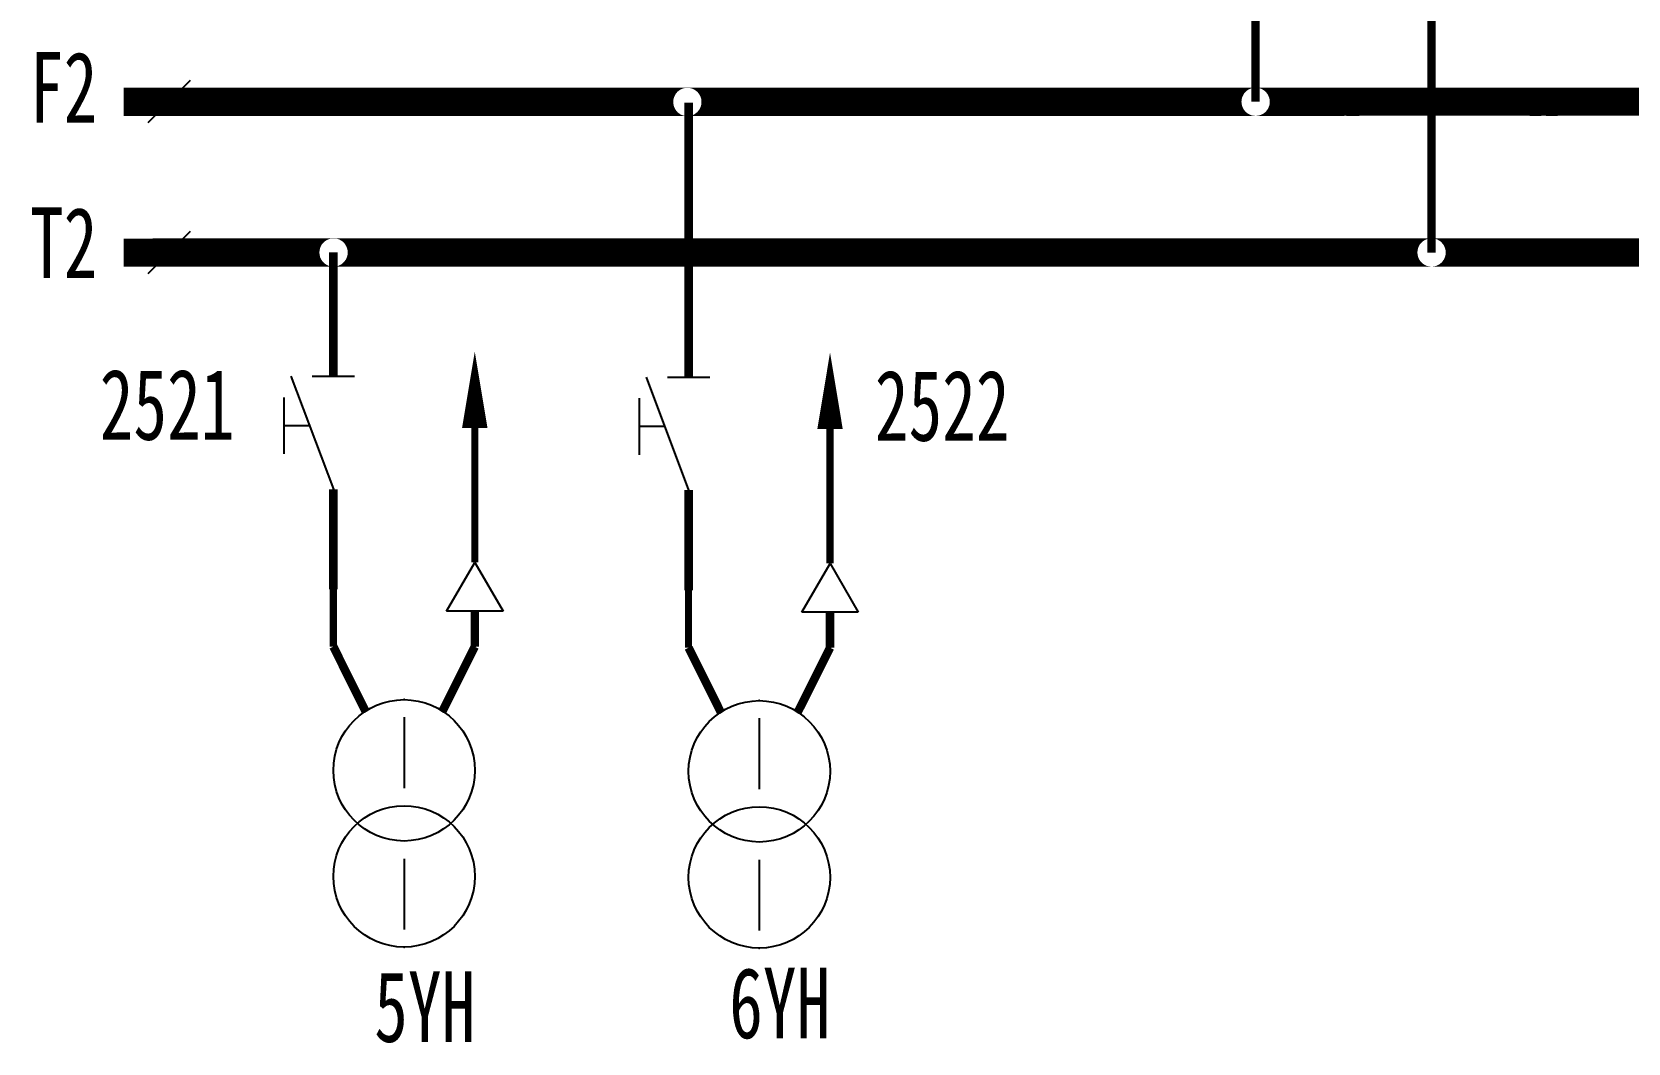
# Model space of a CAD drawing. Header units: millimetres. Extents: x 10667 to 23854, y -3427 to -2899.
# Drawn here: x 11523 to 11635.8, y -3229.6 to -3158.1 of the extents above; entities that cross this region are included whole.
import ezdxf

# ---------------------------------------------------------------- set-up
doc = ezdxf.new("R2010")
doc.units = ezdxf.units.MM
doc.header["$LTSCALE"] = 10
doc.linetypes.add('DASHED', pattern=[11, 5, 0.5, 5, 0.5])
for name, color, linetype in [('BLOCK', 3, 'Continuous'), ('LINE', 7, 'Continuous'), ('TEXT', 2, 'Continuous'), ('设    备', 3, 'Continuous'), ('设备编号', 2, 'Continuous'), ('连 接 线', 1, 'Continuous')]:
    doc.layers.add(name, color=color, linetype=linetype)
doc.styles.add('HZ', font='SimSun.ttf', dxfattribs={"width": 0.7})

# ---------------------------------------------------------------- blocks, each defined once
blk = doc.blocks.new('$SGK1')
at = {"layer": 'BLOCK'}
for p, q in [((-3, 0), (0, -8)), ((-1.5, 0), (1.5, 0))]:
    blk.add_line(p, q, dxfattribs=at)
at = {"layer": 'TEXT', "color": 3}
for p, q in [((-3.5, -1.5), (-3.5, -5.5)), ((-1.6875, -3.5), (-3.5, -3.5))]:
    blk.add_line(p, q, dxfattribs=at)
blk = doc.blocks.new('$JT')
at = {"color": 3}
blk.add_lwpolyline([(0, 0, 1.8, 0, 0), (0, 5.41, 0, 0, 0)], format="xyseb", dxfattribs=at)

msp = doc.modelspace()

# ---------------------------------------------------------------- linework, layer by layer
at = {"layer": '设    备', "color": 3}
for p, q in [((11549.28, -3206.55), (11549.28, -3211.55)), ((11574.4, -3206.62), (11574.4, -3211.62)), ((11549.28, -3216.55), (11549.28, -3221.55)), ((11574.4, -3216.62), (11574.4, -3221.62))]:
    msp.add_line(p, q, dxfattribs=at)
for centre in [(11549.28, -3210.3), (11574.4, -3210.37), (11549.28, -3217.8), (11574.4, -3217.87)]:
    msp.add_circle(centre, 5, dxfattribs=at)
at = {"layer": '设    备'}
for p in [(11544.28, -3182.42), (11569.4, -3182.48), (11544.28, -3190.42), (11569.4, -3190.48)]:
    msp.add_point(p, dxfattribs=at)
at = {"layer": '设    备', "color": 3}
for p in [(11549.28, -3205.3), (11574.4, -3205.37), (11549.28, -3222.8), (11574.4, -3222.87)]:
    msp.add_point(p, dxfattribs=at)
at = {"layer": '连 接 线', "color": 3}
for p, q in [((11534.16, -3161.5), (11531.16, -3164.5)), ((11534.16, -3172.18), (11531.16, -3175.18)), ((11552.28, -3199.05), (11554.28, -3195.59)), ((11554.28, -3195.59), (11556.28, -3199.05)), ((11577.4, -3199.12), (11579.4, -3195.66)), ((11579.4, -3195.66), (11581.4, -3199.12)), ((11556.28, -3199.05), (11552.28, -3199.05)), ((11581.4, -3199.12), (11577.4, -3199.12))]:
    msp.add_line(p, q, dxfattribs=at)
at = {"layer": '连 接 线'}
for points, const_width in [([(11621.93, -3134.28), (11621.93, -3173.67)], 0.6), ([(11609.49, -3163.01), (11609.49, -3141.34)], 0.6), ([(11568.31, -3163.01), (11529.46, -3163.01)], 2), ([(11608.49, -3163.01), (11570.31, -3163.02)], 2), ([(11610.49, -3163.01), (11614.83, -3163.01)], 2), ([(11659.18, -3163), (11613.76, -3163)], 2), ([(11569.4, -3182.48), (11569.4, -3163.06)], 0.6), ([(11543.29, -3173.67), (11529.46, -3173.68)], 2), ([(11544.28, -3182.42), (11544.28, -3173.65)], 0.6), ([(11597.49, -3173.67), (11545.29, -3173.67)], 2), ([(11620.93, -3173.67), (11597.24, -3173.67)], 2), ([(11599.84, -3173.67), (11597.49, -3173.67)], 2), ([(11674.18, -3173.67), (11622.93, -3173.67)], 2), ([(11544.28, -3197.5), (11544.28, -3190.42)], 0.6), ([(11569.4, -3197.57), (11569.4, -3190.48)], 0.6), ([(11554.28, -3201.55), (11554.28, -3199.05)], 0.6), ([(11579.4, -3201.62), (11579.4, -3199.12)], 0.6)]:
    msp.add_lwpolyline(points, dxfattribs=dict(at, const_width=const_width))
at = {"layer": '连 接 线', "color": 6, "linetype": 'DASHED', "ltscale": 0.5, "const_width": 0.5}
for points in [[(11554.28, -3195.59), (11554.28, -3185.59)], [(11579.4, -3195.66), (11579.4, -3185.66)]]:
    msp.add_lwpolyline(points, dxfattribs=at)
at = {"layer": '连 接 线', "color": 3}
for points, const_width in [([(11544.28, -3197.5), (11544.28, -3201.55)], 0.5), ([(11569.4, -3197.57), (11569.4, -3201.62)], 0.5), ([(11544.28, -3201.55), (11546.55, -3206.11)], 0.6), ([(11554.28, -3201.55), (11552, -3206.11)], 0.6), ([(11569.4, -3201.62), (11571.67, -3206.18)], 0.6), ([(11579.4, -3201.62), (11577.12, -3206.18)], 0.6)]:
    msp.add_lwpolyline(points, dxfattribs=dict(at, const_width=const_width))
for p in [(11554.28, -3201.55), (11579.4, -3201.62)]:
    msp.add_point(p, dxfattribs=at)
at = {"layer": '连 接 线'}
for points in [[(11568.31, -3162.02), (11569.4, -3162.02), (11568.31, -3162.04), (11569.48, -3162.04)], [(11568.31, -3162.02), (11569.31, -3162.02), (11568.31, -3162.02), (11569.4, -3162.02)], [(11568.31, -3162.02), (11569.22, -3162.02), (11568.31, -3162.02), (11569.31, -3162.02)], [(11568.31, -3162.04), (11569.14, -3162.04), (11568.31, -3162.02), (11569.22, -3162.02)], [(11568.31, -3162.05), (11569.05, -3162.05), (11568.31, -3162.04), (11569.14, -3162.04)], [(11568.31, -3162.08), (11568.97, -3162.08), (11568.31, -3162.05), (11569.05, -3162.05)], [(11568.31, -3162.11), (11568.89, -3162.11), (11568.31, -3162.08), (11568.97, -3162.08)], [(11568.31, -3162.15), (11568.81, -3162.15), (11568.31, -3162.11), (11568.89, -3162.11)], [(11568.31, -3162.2), (11568.74, -3162.2), (11568.31, -3162.15), (11568.81, -3162.15)], [(11568.31, -3162.25), (11568.67, -3162.25), (11568.31, -3162.2), (11568.74, -3162.2)], [(11568.31, -3162.31), (11568.6, -3162.31), (11568.31, -3162.25), (11568.67, -3162.25)], [(11568.31, -3162.38), (11568.55, -3162.38), (11568.31, -3162.31), (11568.6, -3162.31)], [(11568.31, -3162.45), (11568.49, -3162.45), (11568.31, -3162.38), (11568.55, -3162.38)], [(11569.4, -3162.02), (11570.31, -3162.02), (11569.31, -3162.02), (11570.31, -3162.02)], [(11569.48, -3162.04), (11570.31, -3162.04), (11569.4, -3162.02), (11570.31, -3162.02)], [(11569.57, -3162.05), (11570.31, -3162.05), (11569.48, -3162.04), (11570.31, -3162.04)], [(11569.65, -3162.08), (11570.31, -3162.08), (11569.57, -3162.05), (11570.31, -3162.05)], [(11569.73, -3162.11), (11570.31, -3162.11), (11569.65, -3162.08), (11570.31, -3162.08)], [(11569.81, -3162.15), (11570.31, -3162.15), (11569.73, -3162.11), (11570.31, -3162.11)], [(11569.88, -3162.2), (11570.31, -3162.2), (11569.81, -3162.15), (11570.31, -3162.15)], [(11569.95, -3162.25), (11570.31, -3162.25), (11569.88, -3162.2), (11570.31, -3162.2)], [(11570.02, -3162.31), (11570.31, -3162.31), (11569.95, -3162.25), (11570.31, -3162.25)], [(11570.08, -3162.38), (11570.31, -3162.38), (11570.02, -3162.31), (11570.31, -3162.31)], [(11570.13, -3162.45), (11570.31, -3162.45), (11570.08, -3162.38), (11570.31, -3162.38)], [(11608.49, -3162.02), (11609.32, -3162.02), (11608.49, -3162.01), (11609.41, -3162.01)], [(11608.49, -3162.01), (11609.41, -3162.01), (11608.49, -3162.01), (11609.49, -3162.01)], [(11608.49, -3162.01), (11609.49, -3162.01), (11608.49, -3162.01), (11609.58, -3162.01)], [(11608.49, -3162.01), (11609.58, -3162.01), (11608.49, -3162.02), (11609.67, -3162.02)], [(11608.49, -3162.04), (11609.23, -3162.04), (11608.49, -3162.02), (11609.32, -3162.02)], [(11608.49, -3162.07), (11609.15, -3162.07), (11608.49, -3162.04), (11609.23, -3162.04)], [(11608.49, -3162.1), (11609.07, -3162.1), (11608.49, -3162.07), (11609.15, -3162.07)], [(11608.49, -3162.14), (11608.99, -3162.14), (11608.49, -3162.1), (11609.07, -3162.1)], [(11608.49, -3162.19), (11608.92, -3162.19), (11608.49, -3162.14), (11608.99, -3162.14)], [(11608.49, -3162.24), (11608.85, -3162.24), (11608.49, -3162.19), (11608.92, -3162.19)], [(11608.49, -3162.3), (11608.79, -3162.3), (11608.49, -3162.24), (11608.85, -3162.24)], [(11608.49, -3162.37), (11608.73, -3162.37), (11608.49, -3162.3), (11608.79, -3162.3)], [(11608.49, -3162.43), (11608.67, -3162.43), (11608.49, -3162.37), (11608.73, -3162.37)], [(11609.58, -3162.01), (11610.49, -3162.01), (11609.49, -3162.01), (11610.49, -3162.01)], [(11609.67, -3162.02), (11610.49, -3162.02), (11609.58, -3162.01), (11610.49, -3162.01)], [(11609.75, -3162.04), (11610.49, -3162.04), (11609.67, -3162.02), (11610.49, -3162.02)], [(11609.83, -3162.07), (11610.49, -3162.07), (11609.75, -3162.04), (11610.49, -3162.04)], [(11609.91, -3162.1), (11610.49, -3162.1), (11609.83, -3162.07), (11610.49, -3162.07)], [(11609.99, -3162.14), (11610.49, -3162.14), (11609.91, -3162.1), (11610.49, -3162.1)], [(11610.07, -3162.19), (11610.49, -3162.19), (11609.99, -3162.14), (11610.49, -3162.14)], [(11610.14, -3162.24), (11610.49, -3162.24), (11610.07, -3162.19), (11610.49, -3162.19)], [(11610.2, -3162.3), (11610.49, -3162.3), (11610.14, -3162.24), (11610.49, -3162.24)], [(11610.26, -3162.37), (11610.49, -3162.37), (11610.2, -3162.3), (11610.49, -3162.3)], [(11610.31, -3162.43), (11610.49, -3162.43), (11610.26, -3162.37), (11610.49, -3162.37)], [(11614.83, -3162.01), (11615.92, -3162.01), (11614.83, -3162.02), (11616.01, -3162.02)], [(11614.83, -3162.01), (11615.83, -3162.01), (11614.83, -3162.01), (11615.92, -3162.01)], [(11614.83, -3162.01), (11615.75, -3162.01), (11614.83, -3162.01), (11615.83, -3162.01)], [(11614.83, -3162.02), (11615.66, -3162.02), (11614.83, -3162.01), (11615.75, -3162.01)], [(11614.83, -3162.04), (11615.57, -3162.04), (11614.83, -3162.02), (11615.66, -3162.02)], [(11614.83, -3162.07), (11615.49, -3162.07), (11614.83, -3162.04), (11615.57, -3162.04)], [(11614.83, -3162.1), (11615.41, -3162.1), (11614.83, -3162.07), (11615.49, -3162.07)], [(11614.83, -3162.14), (11615.33, -3162.14), (11614.83, -3162.1), (11615.41, -3162.1)], [(11614.83, -3162.19), (11615.26, -3162.19), (11614.83, -3162.14), (11615.33, -3162.14)], [(11614.83, -3162.24), (11615.19, -3162.24), (11614.83, -3162.19), (11615.26, -3162.19)], [(11614.83, -3162.3), (11615.13, -3162.3), (11614.83, -3162.24), (11615.19, -3162.24)], [(11614.83, -3162.36), (11615.07, -3162.36), (11614.83, -3162.3), (11615.13, -3162.3)], [(11614.83, -3162.43), (11615.01, -3162.43), (11614.83, -3162.36), (11615.07, -3162.36)], [(11615.92, -3162.01), (11616.83, -3162.01), (11615.83, -3162.01), (11616.83, -3162.01)], [(11616.01, -3162.02), (11616.83, -3162.02), (11615.92, -3162.01), (11616.83, -3162.01)], [(11616.09, -3162.04), (11616.83, -3162.04), (11616.01, -3162.02), (11616.83, -3162.02)], [(11616.17, -3162.07), (11616.83, -3162.07), (11616.09, -3162.04), (11616.83, -3162.04)], [(11616.26, -3162.1), (11616.83, -3162.1), (11616.17, -3162.07), (11616.83, -3162.07)], [(11616.33, -3162.14), (11616.83, -3162.14), (11616.26, -3162.1), (11616.83, -3162.1)], [(11616.41, -3162.19), (11616.83, -3162.19), (11616.33, -3162.14), (11616.83, -3162.14)], [(11616.48, -3162.24), (11616.83, -3162.24), (11616.41, -3162.19), (11616.83, -3162.19)], [(11616.54, -3162.3), (11616.83, -3162.3), (11616.48, -3162.24), (11616.83, -3162.24)], [(11616.6, -3162.36), (11616.83, -3162.36), (11616.54, -3162.3), (11616.83, -3162.3)], [(11616.65, -3162.43), (11616.83, -3162.43), (11616.6, -3162.36), (11616.83, -3162.36)], [(11628.86, -3162.03), (11629.69, -3162.03), (11628.86, -3162.01), (11629.78, -3162.01)], [(11628.86, -3162.01), (11629.78, -3162.01), (11628.86, -3162.01), (11629.86, -3162.01)], [(11628.86, -3162.04), (11629.6, -3162.04), (11628.86, -3162.03), (11629.69, -3162.03)], [(11628.86, -3162.07), (11629.52, -3162.07), (11628.86, -3162.04), (11629.6, -3162.04)], [(11628.86, -3162.1), (11629.44, -3162.1), (11628.86, -3162.07), (11629.52, -3162.07)], [(11628.86, -3162.14), (11629.36, -3162.14), (11628.86, -3162.1), (11629.44, -3162.1)], [(11628.86, -3162.19), (11629.29, -3162.19), (11628.86, -3162.14), (11629.36, -3162.14)], [(11628.86, -3162.24), (11629.22, -3162.24), (11628.86, -3162.19), (11629.29, -3162.19)], [(11628.86, -3162.3), (11629.16, -3162.3), (11628.86, -3162.24), (11629.22, -3162.24)], [(11628.86, -3162.37), (11629.1, -3162.37), (11628.86, -3162.3), (11629.16, -3162.3)], [(11628.86, -3162.44), (11629.04, -3162.44), (11628.86, -3162.37), (11629.1, -3162.37)], [(11629.86, -3162.01), (11630.86, -3162.01), (11629.95, -3162.01), (11630.86, -3162.01)], [(11629.95, -3162.01), (11630.86, -3162.01), (11630.04, -3162.03), (11630.86, -3162.03)], [(11630.04, -3162.03), (11630.86, -3162.03), (11630.12, -3162.04), (11630.86, -3162.04)], [(11630.12, -3162.04), (11630.86, -3162.04), (11630.21, -3162.07), (11630.86, -3162.07)], [(11630.21, -3162.07), (11630.86, -3162.07), (11630.29, -3162.1), (11630.86, -3162.1)], [(11630.29, -3162.1), (11630.86, -3162.1), (11630.36, -3162.14), (11630.86, -3162.14)], [(11630.36, -3162.14), (11630.86, -3162.14), (11630.44, -3162.19), (11630.86, -3162.19)], [(11630.44, -3162.19), (11630.86, -3162.19), (11630.51, -3162.24), (11630.86, -3162.24)], [(11630.51, -3162.24), (11630.86, -3162.24), (11630.57, -3162.3), (11630.86, -3162.3)], [(11630.57, -3162.3), (11630.86, -3162.3), (11630.63, -3162.37), (11630.86, -3162.37)], [(11630.63, -3162.37), (11630.86, -3162.37), (11630.68, -3162.44), (11630.86, -3162.44)], [(11568.31, -3162.52), (11568.45, -3162.52), (11568.31, -3162.45), (11568.49, -3162.45)], [(11568.31, -3162.6), (11568.41, -3162.6), (11568.31, -3162.52), (11568.45, -3162.52)], [(11568.31, -3162.68), (11568.37, -3162.68), (11568.31, -3162.6), (11568.41, -3162.6)], [(11568.31, -3162.76), (11568.35, -3162.76), (11568.31, -3162.68), (11568.37, -3162.68)], [(11568.31, -3162.85), (11568.33, -3162.85), (11568.31, -3162.76), (11568.35, -3162.76)], [(11568.31, -3162.93), (11568.32, -3162.93), (11568.31, -3162.85), (11568.33, -3162.85)], [(11568.31, -3163.02), (11568.31, -3163.02), (11568.31, -3162.93), (11568.32, -3162.93)], [(11568.31, -3163.02), (11568.31, -3163.02), (11568.31, -3163.11), (11568.32, -3163.11)], [(11568.31, -3163.11), (11568.32, -3163.11), (11568.31, -3163.19), (11568.33, -3163.19)], [(11568.31, -3163.19), (11568.33, -3163.19), (11568.31, -3163.28), (11568.35, -3163.28)], [(11568.31, -3163.28), (11568.35, -3163.28), (11568.31, -3163.36), (11568.37, -3163.36)], [(11568.31, -3163.36), (11568.37, -3163.36), (11568.31, -3163.44), (11568.41, -3163.44)], [(11568.31, -3163.44), (11568.41, -3163.44), (11568.31, -3163.52), (11568.45, -3163.52)], [(11568.31, -3163.52), (11568.45, -3163.52), (11568.31, -3163.59), (11568.49, -3163.59)], [(11570.18, -3162.52), (11570.31, -3162.52), (11570.13, -3162.45), (11570.31, -3162.45)], [(11570.13, -3163.59), (11570.31, -3163.59), (11570.18, -3163.52), (11570.31, -3163.52)], [(11570.22, -3162.6), (11570.31, -3162.6), (11570.18, -3162.52), (11570.31, -3162.52)], [(11570.18, -3163.52), (11570.31, -3163.52), (11570.22, -3163.44), (11570.31, -3163.44)], [(11570.25, -3162.68), (11570.31, -3162.68), (11570.22, -3162.6), (11570.31, -3162.6)], [(11570.22, -3163.44), (11570.31, -3163.44), (11570.25, -3163.36), (11570.31, -3163.36)], [(11570.28, -3162.76), (11570.31, -3162.76), (11570.25, -3162.68), (11570.31, -3162.68)], [(11570.25, -3163.36), (11570.31, -3163.36), (11570.28, -3163.28), (11570.31, -3163.28)], [(11570.3, -3162.85), (11570.31, -3162.85), (11570.28, -3162.76), (11570.31, -3162.76)], [(11570.28, -3163.28), (11570.31, -3163.28), (11570.3, -3163.19), (11570.31, -3163.19)], [(11570.31, -3162.93), (11570.31, -3162.93), (11570.3, -3162.85), (11570.31, -3162.85)], [(11570.31, -3163.11), (11570.31, -3163.11), (11570.31, -3163.02)], [(11608.49, -3162.51), (11608.63, -3162.51), (11608.49, -3162.43), (11608.67, -3162.43)], [(11608.49, -3162.59), (11608.59, -3162.59), (11608.49, -3162.51), (11608.63, -3162.51)], [(11608.49, -3162.67), (11608.55, -3162.67), (11608.49, -3162.59), (11608.59, -3162.59)], [(11608.49, -3162.75), (11608.53, -3162.75), (11608.49, -3162.67), (11608.55, -3162.67)], [(11608.49, -3162.83), (11608.51, -3162.83), (11608.49, -3162.75), (11608.53, -3162.75)], [(11608.49, -3162.92), (11608.5, -3162.92), (11608.49, -3162.83), (11608.51, -3162.83)], [(11608.49, -3163.01), (11608.49, -3163.01), (11608.49, -3162.92), (11608.5, -3162.92)], [(11608.49, -3163.01), (11608.49, -3163.01), (11608.49, -3163.1), (11608.5, -3163.1)], [(11608.49, -3163.1), (11608.5, -3163.1), (11608.49, -3163.18), (11608.51, -3163.18)], [(11608.49, -3163.18), (11608.51, -3163.18), (11608.49, -3163.27), (11608.53, -3163.27)], [(11608.49, -3163.27), (11608.53, -3163.27), (11608.49, -3163.35), (11608.55, -3163.35)], [(11608.49, -3163.35), (11608.55, -3163.35), (11608.49, -3163.43), (11608.59, -3163.43)], [(11608.49, -3163.43), (11608.59, -3163.43), (11608.49, -3163.51), (11608.63, -3163.51)], [(11608.49, -3163.51), (11608.63, -3163.51), (11608.49, -3163.58), (11608.67, -3163.58)], [(11610.36, -3162.51), (11610.49, -3162.51), (11610.31, -3162.43), (11610.49, -3162.43)], [(11610.31, -3163.58), (11610.49, -3163.58), (11610.36, -3163.51), (11610.49, -3163.51)], [(11610.4, -3162.59), (11610.49, -3162.59), (11610.36, -3162.51), (11610.49, -3162.51)], [(11610.36, -3163.51), (11610.49, -3163.51), (11610.4, -3163.43), (11610.49, -3163.43)], [(11610.43, -3162.67), (11610.49, -3162.67), (11610.4, -3162.59), (11610.49, -3162.59)], [(11610.4, -3163.43), (11610.49, -3163.43), (11610.43, -3163.35), (11610.49, -3163.35)], [(11610.46, -3162.75), (11610.49, -3162.75), (11610.43, -3162.67), (11610.49, -3162.67)], [(11610.43, -3163.35), (11610.49, -3163.35), (11610.46, -3163.27), (11610.49, -3163.27)], [(11610.48, -3162.83), (11610.49, -3162.83), (11610.46, -3162.75), (11610.49, -3162.75)], [(11610.46, -3163.27), (11610.49, -3163.27), (11610.48, -3163.18), (11610.49, -3163.18)], [(11610.49, -3162.92), (11610.49, -3162.92), (11610.48, -3162.83), (11610.49, -3162.83)], [(11610.49, -3163.1), (11610.49, -3163.1), (11610.49, -3163.01)], [(11614.83, -3162.51), (11614.97, -3162.51), (11614.83, -3162.43), (11615.01, -3162.43)], [(11614.83, -3162.58), (11614.93, -3162.58), (11614.83, -3162.51), (11614.97, -3162.51)], [(11614.83, -3162.66), (11614.89, -3162.66), (11614.83, -3162.58), (11614.93, -3162.58)], [(11614.83, -3162.75), (11614.87, -3162.75), (11614.83, -3162.66), (11614.89, -3162.66)], [(11614.83, -3162.83), (11614.85, -3162.83), (11614.83, -3162.75), (11614.87, -3162.75)], [(11614.83, -3162.92), (11614.84, -3162.92), (11614.83, -3162.83), (11614.85, -3162.83)], [(11614.83, -3163.01), (11614.83, -3163.01), (11614.83, -3162.92), (11614.84, -3162.92)], [(11614.83, -3163.01), (11614.83, -3163.01), (11614.83, -3163.09), (11614.84, -3163.09)], [(11614.83, -3163.09), (11614.84, -3163.09), (11614.83, -3163.18), (11614.85, -3163.18)], [(11614.83, -3163.18), (11614.85, -3163.18), (11614.83, -3163.27), (11614.87, -3163.27)], [(11614.83, -3163.27), (11614.87, -3163.27), (11614.83, -3163.35), (11614.89, -3163.35)], [(11614.83, -3163.35), (11614.89, -3163.35), (11614.83, -3163.43), (11614.93, -3163.43)], [(11614.83, -3163.43), (11614.93, -3163.43), (11614.83, -3163.51), (11614.97, -3163.51)], [(11614.83, -3163.51), (11614.97, -3163.51), (11614.83, -3163.58), (11615.01, -3163.58)], [(11616.7, -3162.51), (11616.83, -3162.51), (11616.65, -3162.43), (11616.83, -3162.43)], [(11616.65, -3163.58), (11616.83, -3163.58), (11616.7, -3163.51), (11616.83, -3163.51)], [(11616.74, -3162.58), (11616.83, -3162.58), (11616.7, -3162.51), (11616.83, -3162.51)], [(11616.7, -3163.51), (11616.83, -3163.51), (11616.74, -3163.43), (11616.83, -3163.43)], [(11616.77, -3162.66), (11616.83, -3162.66), (11616.74, -3162.58), (11616.83, -3162.58)], [(11616.74, -3163.43), (11616.83, -3163.43), (11616.77, -3163.35), (11616.83, -3163.35)], [(11616.8, -3162.75), (11616.83, -3162.75), (11616.77, -3162.66), (11616.83, -3162.66)], [(11616.77, -3163.35), (11616.83, -3163.35), (11616.8, -3163.27), (11616.83, -3163.27)], [(11616.82, -3162.83), (11616.83, -3162.83), (11616.8, -3162.75), (11616.83, -3162.75)], [(11616.8, -3163.27), (11616.83, -3163.27), (11616.82, -3163.18), (11616.83, -3163.18)], [(11616.83, -3162.92), (11616.83, -3162.92), (11616.82, -3162.83), (11616.83, -3162.83)], [(11616.83, -3163.09), (11616.83, -3163.09), (11616.83, -3163.01)], [(11628.86, -3162.51), (11629, -3162.51), (11628.86, -3162.44), (11629.04, -3162.44)], [(11628.86, -3162.59), (11628.96, -3162.59), (11628.86, -3162.51), (11629, -3162.51)], [(11628.86, -3162.67), (11628.92, -3162.67), (11628.86, -3162.59), (11628.96, -3162.59)], [(11628.86, -3162.75), (11628.9, -3162.75), (11628.86, -3162.67), (11628.92, -3162.67)], [(11628.86, -3162.84), (11628.88, -3162.84), (11628.86, -3162.75), (11628.9, -3162.75)], [(11628.86, -3162.92), (11628.87, -3162.92), (11628.86, -3162.84), (11628.88, -3162.84)], [(11628.86, -3163.01), (11628.86, -3163.01), (11628.86, -3162.92), (11628.87, -3162.92)], [(11628.86, -3163.01), (11628.86, -3163.01), (11628.86, -3163.1), (11628.87, -3163.1)], [(11628.86, -3163.1), (11628.87, -3163.1), (11628.86, -3163.18), (11628.88, -3163.18)], [(11628.86, -3163.18), (11628.88, -3163.18), (11628.86, -3163.27), (11628.9, -3163.27)], [(11628.86, -3163.27), (11628.9, -3163.27), (11628.86, -3163.35), (11628.92, -3163.35)], [(11628.86, -3163.35), (11628.92, -3163.35), (11628.86, -3163.43), (11628.96, -3163.43)], [(11628.86, -3163.43), (11628.96, -3163.43), (11628.86, -3163.51), (11629, -3163.51)], [(11628.86, -3163.51), (11629, -3163.51), (11628.86, -3163.58), (11629.04, -3163.58)], [(11630.68, -3162.44), (11630.86, -3162.44), (11630.73, -3162.51), (11630.86, -3162.51)], [(11630.68, -3163.58), (11630.86, -3163.58), (11630.73, -3163.51), (11630.86, -3163.51)], [(11630.73, -3162.51), (11630.86, -3162.51), (11630.77, -3162.59), (11630.86, -3162.59)], [(11630.73, -3163.51), (11630.86, -3163.51), (11630.77, -3163.43), (11630.86, -3163.43)], [(11630.77, -3162.59), (11630.86, -3162.59), (11630.8, -3162.67), (11630.86, -3162.67)], [(11630.77, -3163.43), (11630.86, -3163.43), (11630.8, -3163.35), (11630.86, -3163.35)], [(11630.8, -3162.67), (11630.86, -3162.67), (11630.83, -3162.75), (11630.86, -3162.75)], [(11630.8, -3163.35), (11630.86, -3163.35), (11630.83, -3163.27), (11630.86, -3163.27)], [(11630.83, -3162.75), (11630.86, -3162.75), (11630.85, -3162.84), (11630.86, -3162.84)], [(11630.83, -3163.27), (11630.86, -3163.27), (11630.85, -3163.18), (11630.86, -3163.18)], [(11630.86, -3162.92), (11630.86, -3162.92), (11630.86, -3163.01)], [(11630.86, -3163.1), (11630.86, -3163.1), (11630.86, -3163.01)], [(11568.31, -3163.59), (11568.49, -3163.59), (11568.31, -3163.66), (11568.55, -3163.66)], [(11568.31, -3163.66), (11568.55, -3163.66), (11568.31, -3163.73), (11568.6, -3163.73)], [(11568.31, -3163.73), (11568.6, -3163.73), (11568.31, -3163.79), (11568.67, -3163.79)], [(11568.31, -3163.79), (11568.67, -3163.79), (11568.31, -3163.84), (11568.74, -3163.84)], [(11568.31, -3163.84), (11568.74, -3163.84), (11568.31, -3163.89), (11568.81, -3163.89)], [(11568.31, -3163.89), (11568.81, -3163.89), (11568.31, -3163.93), (11568.89, -3163.93)], [(11568.31, -3163.93), (11568.89, -3163.93), (11568.31, -3163.96), (11568.97, -3163.96)], [(11568.31, -3163.96), (11568.97, -3163.96), (11568.31, -3163.99), (11569.05, -3163.99)], [(11568.31, -3163.99), (11569.05, -3163.99), (11568.31, -3164.01), (11569.14, -3164.01)], [(11568.31, -3164.01), (11569.14, -3164.01), (11568.31, -3164.02), (11569.22, -3164.02)], [(11568.31, -3164.02), (11569.22, -3164.02), (11568.31, -3164.02), (11569.31, -3164.02)], [(11569.31, -3164.02), (11570.31, -3164.02), (11569.4, -3164.02), (11570.31, -3164.02)], [(11569.4, -3164.02), (11570.31, -3164.02), (11569.48, -3164.01), (11570.31, -3164.01)], [(11569.48, -3164.01), (11570.31, -3164.01), (11569.57, -3163.99), (11570.31, -3163.99)], [(11569.57, -3163.99), (11570.31, -3163.99), (11569.65, -3163.96), (11570.31, -3163.96)], [(11569.65, -3163.96), (11570.31, -3163.96), (11569.73, -3163.93), (11570.31, -3163.93)], [(11569.73, -3163.93), (11570.31, -3163.93), (11569.81, -3163.89), (11570.31, -3163.89)], [(11569.81, -3163.89), (11570.31, -3163.89), (11569.88, -3163.84), (11570.31, -3163.84)], [(11569.88, -3163.84), (11570.31, -3163.84), (11569.95, -3163.79), (11570.31, -3163.79)], [(11569.95, -3163.79), (11570.31, -3163.79), (11570.02, -3163.73), (11570.31, -3163.73)], [(11570.02, -3163.73), (11570.31, -3163.73), (11570.08, -3163.66), (11570.31, -3163.66)], [(11570.08, -3163.66), (11570.31, -3163.66), (11570.13, -3163.59), (11570.31, -3163.59)], [(11608.49, -3163.58), (11608.67, -3163.58), (11608.49, -3163.65), (11608.73, -3163.65)], [(11608.49, -3163.65), (11608.73, -3163.65), (11608.49, -3163.72), (11608.79, -3163.72)], [(11608.49, -3163.72), (11608.79, -3163.72), (11608.49, -3163.77), (11608.85, -3163.77)], [(11608.49, -3163.77), (11608.85, -3163.77), (11608.49, -3163.83), (11608.92, -3163.83)], [(11608.49, -3163.83), (11608.92, -3163.83), (11608.49, -3163.87), (11608.99, -3163.87)], [(11608.49, -3163.87), (11608.99, -3163.87), (11608.49, -3163.91), (11609.07, -3163.91)], [(11608.49, -3163.91), (11609.07, -3163.91), (11608.49, -3163.95), (11609.15, -3163.95)], [(11608.49, -3163.95), (11609.15, -3163.95), (11608.49, -3163.97), (11609.23, -3163.97)], [(11608.49, -3163.97), (11609.23, -3163.97), (11608.49, -3163.99), (11609.32, -3163.99)], [(11608.49, -3163.99), (11609.32, -3163.99), (11608.49, -3164), (11609.41, -3164)], [(11608.49, -3164), (11609.41, -3164), (11608.49, -3164.01), (11609.49, -3164.01)], [(11609.49, -3164.01), (11610.49, -3164.01), (11609.58, -3164), (11610.49, -3164)], [(11609.58, -3164), (11610.49, -3164), (11609.67, -3163.99), (11610.49, -3163.99)], [(11609.67, -3163.99), (11610.49, -3163.99), (11609.75, -3163.97), (11610.49, -3163.97)], [(11609.75, -3163.97), (11610.49, -3163.97), (11609.83, -3163.95), (11610.49, -3163.95)], [(11609.83, -3163.95), (11610.49, -3163.95), (11609.91, -3163.91), (11610.49, -3163.91)], [(11609.91, -3163.91), (11610.49, -3163.91), (11609.99, -3163.87), (11610.49, -3163.87)], [(11609.99, -3163.87), (11610.49, -3163.87), (11610.07, -3163.83), (11610.49, -3163.83)], [(11610.07, -3163.83), (11610.49, -3163.83), (11610.14, -3163.77), (11610.49, -3163.77)], [(11610.14, -3163.77), (11610.49, -3163.77), (11610.2, -3163.72), (11610.49, -3163.72)], [(11610.2, -3163.72), (11610.49, -3163.72), (11610.26, -3163.65), (11610.49, -3163.65)], [(11610.26, -3163.65), (11610.49, -3163.65), (11610.31, -3163.58), (11610.49, -3163.58)], [(11614.83, -3163.58), (11615.01, -3163.58), (11614.83, -3163.65), (11615.07, -3163.65)], [(11614.83, -3163.65), (11615.07, -3163.65), (11614.83, -3163.71), (11615.13, -3163.71)], [(11614.83, -3163.71), (11615.13, -3163.71), (11614.83, -3163.77), (11615.19, -3163.77)], [(11614.83, -3163.77), (11615.19, -3163.77), (11614.83, -3163.83), (11615.26, -3163.83)], [(11614.83, -3163.83), (11615.26, -3163.83), (11614.83, -3163.87), (11615.33, -3163.87)], [(11614.83, -3163.87), (11615.33, -3163.87), (11614.83, -3163.91), (11615.41, -3163.91)], [(11614.83, -3163.91), (11615.41, -3163.91), (11614.83, -3163.95), (11615.49, -3163.95)], [(11614.83, -3163.95), (11615.49, -3163.95), (11614.83, -3163.97), (11615.57, -3163.97)], [(11614.83, -3163.97), (11615.57, -3163.97), (11614.83, -3163.99), (11615.66, -3163.99)], [(11614.83, -3163.99), (11615.66, -3163.99), (11614.83, -3164), (11615.75, -3164)], [(11614.83, -3164), (11615.75, -3164), (11614.83, -3164.01), (11615.83, -3164.01)], [(11615.83, -3164.01), (11616.83, -3164.01), (11615.92, -3164), (11616.83, -3164)], [(11615.92, -3164), (11616.83, -3164), (11616.01, -3163.99), (11616.83, -3163.99)], [(11616.01, -3163.99), (11616.83, -3163.99), (11616.09, -3163.97), (11616.83, -3163.97)], [(11616.09, -3163.97), (11616.83, -3163.97), (11616.17, -3163.95), (11616.83, -3163.95)], [(11616.17, -3163.95), (11616.83, -3163.95), (11616.26, -3163.91), (11616.83, -3163.91)], [(11616.26, -3163.91), (11616.83, -3163.91), (11616.33, -3163.87), (11616.83, -3163.87)], [(11616.33, -3163.87), (11616.83, -3163.87), (11616.41, -3163.83), (11616.83, -3163.83)], [(11616.41, -3163.83), (11616.83, -3163.83), (11616.48, -3163.77), (11616.83, -3163.77)], [(11616.48, -3163.77), (11616.83, -3163.77), (11616.54, -3163.71), (11616.83, -3163.71)], [(11616.54, -3163.71), (11616.83, -3163.71), (11616.6, -3163.65), (11616.83, -3163.65)], [(11616.6, -3163.65), (11616.83, -3163.65), (11616.65, -3163.58), (11616.83, -3163.58)], [(11628.86, -3163.58), (11629.04, -3163.58), (11628.86, -3163.65), (11629.1, -3163.65)], [(11628.86, -3163.65), (11629.1, -3163.65), (11628.86, -3163.72), (11629.16, -3163.72)], [(11628.86, -3163.72), (11629.16, -3163.72), (11628.86, -3163.78), (11629.22, -3163.78)], [(11628.86, -3163.78), (11629.22, -3163.78), (11628.86, -3163.83), (11629.29, -3163.83)], [(11628.86, -3163.83), (11629.29, -3163.83), (11628.86, -3163.88), (11629.36, -3163.88)], [(11628.86, -3163.88), (11629.36, -3163.88), (11628.86, -3163.92), (11629.44, -3163.92)], [(11628.86, -3163.92), (11629.44, -3163.92), (11628.86, -3163.95), (11629.52, -3163.95)], [(11628.86, -3163.95), (11629.52, -3163.95), (11628.86, -3163.98), (11629.6, -3163.98)], [(11628.86, -3163.98), (11629.6, -3163.98), (11628.86, -3164), (11629.69, -3164)], [(11628.86, -3164), (11629.69, -3164), (11628.86, -3164.01), (11629.78, -3164.01)], [(11628.86, -3164.01), (11629.78, -3164.01), (11628.86, -3164.01), (11629.86, -3164.01)], [(11629.86, -3164.01), (11630.86, -3164.01), (11629.95, -3164.01), (11630.86, -3164.01)], [(11629.95, -3164.01), (11630.86, -3164.01), (11630.04, -3164), (11630.86, -3164)], [(11630.04, -3164), (11630.86, -3164), (11630.12, -3163.98), (11630.86, -3163.98)], [(11630.12, -3163.98), (11630.86, -3163.98), (11630.21, -3163.95), (11630.86, -3163.95)], [(11630.21, -3163.95), (11630.86, -3163.95), (11630.29, -3163.92), (11630.86, -3163.92)], [(11630.29, -3163.92), (11630.86, -3163.92), (11630.36, -3163.88), (11630.86, -3163.88)], [(11630.36, -3163.88), (11630.86, -3163.88), (11630.44, -3163.83), (11630.86, -3163.83)], [(11630.44, -3163.83), (11630.86, -3163.83), (11630.51, -3163.78), (11630.86, -3163.78)], [(11630.51, -3163.78), (11630.86, -3163.78), (11630.57, -3163.72), (11630.86, -3163.72)], [(11630.57, -3163.72), (11630.86, -3163.72), (11630.63, -3163.65), (11630.86, -3163.65)], [(11630.63, -3163.65), (11630.86, -3163.65), (11630.68, -3163.58), (11630.86, -3163.58)], [(11543.29, -3172.67), (11544.38, -3172.67), (11543.29, -3172.68), (11544.47, -3172.68)], [(11543.29, -3172.67), (11544.29, -3172.67), (11543.29, -3172.67), (11544.38, -3172.67)], [(11543.29, -3172.67), (11544.21, -3172.67), (11543.29, -3172.67), (11544.29, -3172.67)], [(11543.29, -3172.68), (11544.12, -3172.68), (11543.29, -3172.67), (11544.21, -3172.67)], [(11543.29, -3172.7), (11544.04, -3172.7), (11543.29, -3172.68), (11544.12, -3172.68)], [(11543.29, -3172.73), (11543.95, -3172.73), (11543.29, -3172.7), (11544.04, -3172.7)], [(11543.29, -3172.76), (11543.87, -3172.76), (11543.29, -3172.73), (11543.95, -3172.73)], [(11543.29, -3172.8), (11543.79, -3172.8), (11543.29, -3172.76), (11543.87, -3172.76)], [(11543.29, -3172.85), (11543.72, -3172.85), (11543.29, -3172.8), (11543.79, -3172.8)], [(11543.29, -3172.9), (11543.65, -3172.9), (11543.29, -3172.85), (11543.72, -3172.85)], [(11543.29, -3172.96), (11543.59, -3172.96), (11543.29, -3172.9), (11543.65, -3172.9)], [(11543.29, -3173.02), (11543.53, -3173.02), (11543.29, -3172.96), (11543.59, -3172.96)], [(11543.29, -3173.09), (11543.47, -3173.09), (11543.29, -3173.02), (11543.53, -3173.02)], [(11543.29, -3173.17), (11543.43, -3173.17), (11543.29, -3173.09), (11543.47, -3173.09)], [(11543.29, -3173.24), (11543.39, -3173.24), (11543.29, -3173.17), (11543.43, -3173.17)], [(11543.29, -3173.33), (11543.35, -3173.33), (11543.29, -3173.24), (11543.39, -3173.24)], [(11543.29, -3173.41), (11543.33, -3173.41), (11543.29, -3173.33), (11543.35, -3173.33)], [(11543.29, -3173.49), (11543.31, -3173.49), (11543.29, -3173.41), (11543.33, -3173.41)], [(11543.29, -3173.58), (11543.3, -3173.58), (11543.29, -3173.49), (11543.31, -3173.49)], [(11543.29, -3173.67), (11543.29, -3173.67), (11543.29, -3173.58), (11543.3, -3173.58)], [(11543.29, -3173.67), (11543.29, -3173.67), (11543.29, -3173.75), (11543.3, -3173.75)], [(11544.38, -3172.67), (11545.29, -3172.67), (11544.29, -3172.67), (11545.29, -3172.67)], [(11544.47, -3172.68), (11545.29, -3172.68), (11544.38, -3172.67), (11545.29, -3172.67)], [(11544.55, -3172.7), (11545.29, -3172.7), (11544.47, -3172.68), (11545.29, -3172.68)], [(11544.64, -3172.73), (11545.29, -3172.73), (11544.55, -3172.7), (11545.29, -3172.7)], [(11544.72, -3172.76), (11545.29, -3172.76), (11544.64, -3172.73), (11545.29, -3172.73)], [(11544.79, -3172.8), (11545.29, -3172.8), (11544.72, -3172.76), (11545.29, -3172.76)], [(11544.87, -3172.85), (11545.29, -3172.85), (11544.79, -3172.8), (11545.29, -3172.8)], [(11544.94, -3172.9), (11545.29, -3172.9), (11544.87, -3172.85), (11545.29, -3172.85)], [(11545, -3172.96), (11545.29, -3172.96), (11544.94, -3172.9), (11545.29, -3172.9)], [(11545.06, -3173.02), (11545.29, -3173.02), (11545, -3172.96), (11545.29, -3172.96)], [(11545.11, -3173.09), (11545.29, -3173.09), (11545.06, -3173.02), (11545.29, -3173.02)], [(11545.16, -3173.17), (11545.29, -3173.17), (11545.11, -3173.09), (11545.29, -3173.09)], [(11545.2, -3173.24), (11545.29, -3173.24), (11545.16, -3173.17), (11545.29, -3173.17)], [(11545.23, -3173.33), (11545.29, -3173.33), (11545.2, -3173.24), (11545.29, -3173.24)], [(11545.26, -3173.41), (11545.29, -3173.41), (11545.23, -3173.33), (11545.29, -3173.33)], [(11545.28, -3173.49), (11545.29, -3173.49), (11545.26, -3173.41), (11545.29, -3173.41)], [(11545.29, -3173.58), (11545.29, -3173.58), (11545.28, -3173.49), (11545.29, -3173.49)], [(11545.29, -3173.75), (11545.29, -3173.75), (11545.29, -3173.67)], [(11599.83, -3172.67), (11600.92, -3172.67), (11599.83, -3172.68), (11601.01, -3172.68)], [(11599.83, -3172.67), (11600.83, -3172.67), (11599.83, -3172.67), (11600.92, -3172.67)], [(11599.83, -3172.67), (11600.75, -3172.67), (11599.83, -3172.67), (11600.83, -3172.67)], [(11599.83, -3172.68), (11600.66, -3172.68), (11599.83, -3172.67), (11600.75, -3172.67)], [(11599.83, -3172.7), (11600.57, -3172.7), (11599.83, -3172.68), (11600.66, -3172.68)], [(11599.83, -3172.73), (11600.49, -3172.73), (11599.83, -3172.7), (11600.57, -3172.7)], [(11599.83, -3172.76), (11600.41, -3172.76), (11599.83, -3172.73), (11600.49, -3172.73)], [(11599.83, -3172.8), (11600.33, -3172.8), (11599.83, -3172.76), (11600.41, -3172.76)], [(11599.83, -3172.85), (11600.26, -3172.85), (11599.83, -3172.8), (11600.33, -3172.8)], [(11599.83, -3172.9), (11600.19, -3172.9), (11599.83, -3172.85), (11600.26, -3172.85)], [(11599.83, -3172.96), (11600.13, -3172.96), (11599.83, -3172.9), (11600.19, -3172.9)], [(11599.83, -3173.03), (11600.07, -3173.03), (11599.83, -3172.96), (11600.13, -3172.96)], [(11599.83, -3173.09), (11600.01, -3173.09), (11599.83, -3173.03), (11600.07, -3173.03)], [(11599.83, -3173.17), (11599.97, -3173.17), (11599.83, -3173.09), (11600.01, -3173.09)], [(11599.83, -3173.25), (11599.93, -3173.25), (11599.83, -3173.17), (11599.97, -3173.17)], [(11599.83, -3173.33), (11599.89, -3173.33), (11599.83, -3173.25), (11599.93, -3173.25)], [(11599.83, -3173.41), (11599.87, -3173.41), (11599.83, -3173.33), (11599.89, -3173.33)], [(11599.83, -3173.49), (11599.85, -3173.49), (11599.83, -3173.41), (11599.87, -3173.41)], [(11599.83, -3173.58), (11599.84, -3173.58), (11599.83, -3173.49), (11599.85, -3173.49)], [(11599.83, -3173.67), (11599.83, -3173.67), (11599.83, -3173.58), (11599.84, -3173.58)], [(11599.83, -3173.67), (11599.83, -3173.67), (11599.83, -3173.76), (11599.84, -3173.76)], [(11600.92, -3172.67), (11601.83, -3172.67), (11600.83, -3172.67), (11601.83, -3172.67)], [(11601.01, -3172.68), (11601.83, -3172.68), (11600.92, -3172.67), (11601.83, -3172.67)], [(11601.09, -3172.7), (11601.83, -3172.7), (11601.01, -3172.68), (11601.83, -3172.68)], [(11601.17, -3172.73), (11601.83, -3172.73), (11601.09, -3172.7), (11601.83, -3172.7)], [(11601.26, -3172.76), (11601.83, -3172.76), (11601.17, -3172.73), (11601.83, -3172.73)], [(11601.33, -3172.8), (11601.83, -3172.8), (11601.26, -3172.76), (11601.83, -3172.76)], [(11601.41, -3172.85), (11601.83, -3172.85), (11601.33, -3172.8), (11601.83, -3172.8)], [(11601.48, -3172.9), (11601.83, -3172.9), (11601.41, -3172.85), (11601.83, -3172.85)], [(11601.54, -3172.96), (11601.83, -3172.96), (11601.48, -3172.9), (11601.83, -3172.9)], [(11601.6, -3173.03), (11601.83, -3173.03), (11601.54, -3172.96), (11601.83, -3172.96)], [(11601.65, -3173.09), (11601.83, -3173.09), (11601.6, -3173.03), (11601.83, -3173.03)], [(11601.7, -3173.17), (11601.83, -3173.17), (11601.65, -3173.09), (11601.83, -3173.09)], [(11601.74, -3173.25), (11601.83, -3173.25), (11601.7, -3173.17), (11601.83, -3173.17)], [(11601.77, -3173.33), (11601.83, -3173.33), (11601.74, -3173.25), (11601.83, -3173.25)], [(11601.8, -3173.41), (11601.83, -3173.41), (11601.77, -3173.33), (11601.83, -3173.33)], [(11601.82, -3173.49), (11601.83, -3173.49), (11601.8, -3173.41), (11601.83, -3173.41)], [(11601.83, -3173.58), (11601.83, -3173.58), (11601.82, -3173.49), (11601.83, -3173.49)], [(11601.83, -3173.76), (11601.83, -3173.76), (11601.83, -3173.67)], [(11620.93, -3172.68), (11621.76, -3172.68), (11620.93, -3172.67), (11621.85, -3172.67)], [(11620.93, -3172.67), (11621.85, -3172.67), (11620.93, -3172.67), (11621.93, -3172.67)], [(11620.93, -3172.67), (11621.93, -3172.67), (11620.93, -3172.67), (11622.02, -3172.67)], [(11620.93, -3172.67), (11622.02, -3172.67), (11620.93, -3172.68), (11622.11, -3172.68)], [(11620.93, -3172.7), (11621.67, -3172.7), (11620.93, -3172.68), (11621.76, -3172.68)], [(11620.93, -3172.73), (11621.59, -3172.73), (11620.93, -3172.7), (11621.67, -3172.7)], [(11620.93, -3172.76), (11621.51, -3172.76), (11620.93, -3172.73), (11621.59, -3172.73)], [(11620.93, -3172.8), (11621.43, -3172.8), (11620.93, -3172.76), (11621.51, -3172.76)], [(11620.93, -3172.85), (11621.36, -3172.85), (11620.93, -3172.8), (11621.43, -3172.8)], [(11620.93, -3172.9), (11621.29, -3172.9), (11620.93, -3172.85), (11621.36, -3172.85)], [(11620.93, -3172.96), (11621.23, -3172.96), (11620.93, -3172.9), (11621.29, -3172.9)], [(11620.93, -3173.03), (11621.17, -3173.03), (11620.93, -3172.96), (11621.23, -3172.96)], [(11620.93, -3173.09), (11621.11, -3173.09), (11620.93, -3173.03), (11621.17, -3173.03)], [(11620.93, -3173.17), (11621.07, -3173.17), (11620.93, -3173.09), (11621.11, -3173.09)], [(11620.93, -3173.25), (11621.03, -3173.25), (11620.93, -3173.17), (11621.07, -3173.17)], [(11620.93, -3173.33), (11620.99, -3173.33), (11620.93, -3173.25), (11621.03, -3173.25)], [(11620.93, -3173.41), (11620.97, -3173.41), (11620.93, -3173.33), (11620.99, -3173.33)], [(11620.93, -3173.49), (11620.95, -3173.49), (11620.93, -3173.41), (11620.97, -3173.41)], [(11620.93, -3173.58), (11620.94, -3173.58), (11620.93, -3173.49), (11620.95, -3173.49)], [(11620.93, -3173.67), (11620.93, -3173.67), (11620.93, -3173.58), (11620.94, -3173.58)], [(11620.93, -3173.67), (11620.93, -3173.67), (11620.93, -3173.76), (11620.94, -3173.76)], [(11622.02, -3172.67), (11622.93, -3172.67), (11621.93, -3172.67), (11622.93, -3172.67)], [(11622.11, -3172.68), (11622.93, -3172.68), (11622.02, -3172.67), (11622.93, -3172.67)], [(11622.19, -3172.7), (11622.93, -3172.7), (11622.11, -3172.68), (11622.93, -3172.68)], [(11622.28, -3172.73), (11622.93, -3172.73), (11622.19, -3172.7), (11622.93, -3172.7)], [(11622.36, -3172.76), (11622.93, -3172.76), (11622.28, -3172.73), (11622.93, -3172.73)], [(11622.43, -3172.8), (11622.93, -3172.8), (11622.36, -3172.76), (11622.93, -3172.76)], [(11622.51, -3172.85), (11622.93, -3172.85), (11622.43, -3172.8), (11622.93, -3172.8)], [(11622.58, -3172.9), (11622.93, -3172.9), (11622.51, -3172.85), (11622.93, -3172.85)], [(11622.64, -3172.96), (11622.93, -3172.96), (11622.58, -3172.9), (11622.93, -3172.9)], [(11622.7, -3173.03), (11622.93, -3173.03), (11622.64, -3172.96), (11622.93, -3172.96)], [(11622.75, -3173.09), (11622.93, -3173.09), (11622.7, -3173.03), (11622.93, -3173.03)], [(11622.8, -3173.17), (11622.93, -3173.17), (11622.75, -3173.09), (11622.93, -3173.09)], [(11622.84, -3173.25), (11622.93, -3173.25), (11622.8, -3173.17), (11622.93, -3173.17)], [(11622.87, -3173.33), (11622.93, -3173.33), (11622.84, -3173.25), (11622.93, -3173.25)], [(11622.9, -3173.41), (11622.93, -3173.41), (11622.87, -3173.33), (11622.93, -3173.33)], [(11622.92, -3173.49), (11622.93, -3173.49), (11622.9, -3173.41), (11622.93, -3173.41)], [(11622.93, -3173.58), (11622.93, -3173.58), (11622.92, -3173.49), (11622.93, -3173.49)], [(11622.93, -3173.76), (11622.93, -3173.76), (11622.93, -3173.67)], [(11543.29, -3173.75), (11543.3, -3173.75), (11543.29, -3173.84), (11543.31, -3173.84)], [(11543.29, -3173.84), (11543.31, -3173.84), (11543.29, -3173.93), (11543.33, -3173.93)], [(11543.29, -3173.93), (11543.33, -3173.93), (11543.29, -3174.01), (11543.35, -3174.01)], [(11543.29, -3174.01), (11543.35, -3174.01), (11543.29, -3174.09), (11543.39, -3174.09)], [(11543.29, -3174.09), (11543.39, -3174.09), (11543.29, -3174.17), (11543.43, -3174.17)], [(11543.29, -3174.17), (11543.43, -3174.17), (11543.29, -3174.24), (11543.47, -3174.24)], [(11543.29, -3174.24), (11543.47, -3174.24), (11543.29, -3174.31), (11543.53, -3174.31)], [(11543.29, -3174.31), (11543.53, -3174.31), (11543.29, -3174.37), (11543.59, -3174.37)], [(11543.29, -3174.37), (11543.59, -3174.37), (11543.29, -3174.43), (11543.65, -3174.43)], [(11543.29, -3174.43), (11543.65, -3174.43), (11543.29, -3174.49), (11543.72, -3174.49)], [(11543.29, -3174.49), (11543.72, -3174.49), (11543.29, -3174.53), (11543.79, -3174.53)], [(11543.29, -3174.53), (11543.79, -3174.53), (11543.29, -3174.57), (11543.87, -3174.57)], [(11543.29, -3174.57), (11543.87, -3174.57), (11543.29, -3174.61), (11543.95, -3174.61)], [(11543.29, -3174.61), (11543.95, -3174.61), (11543.29, -3174.63), (11544.04, -3174.63)], [(11543.29, -3174.63), (11544.04, -3174.63), (11543.29, -3174.65), (11544.12, -3174.65)], [(11543.29, -3174.65), (11544.12, -3174.65), (11543.29, -3174.66), (11544.21, -3174.66)], [(11543.29, -3174.66), (11544.21, -3174.66), (11543.29, -3174.67), (11544.29, -3174.67)], [(11544.29, -3174.67), (11545.29, -3174.67), (11544.38, -3174.66), (11545.29, -3174.66)], [(11544.38, -3174.66), (11545.29, -3174.66), (11544.47, -3174.65), (11545.29, -3174.65)], [(11544.47, -3174.65), (11545.29, -3174.65), (11544.55, -3174.63), (11545.29, -3174.63)], [(11544.55, -3174.63), (11545.29, -3174.63), (11544.64, -3174.61), (11545.29, -3174.61)], [(11544.64, -3174.61), (11545.29, -3174.61), (11544.72, -3174.57), (11545.29, -3174.57)], [(11544.72, -3174.57), (11545.29, -3174.57), (11544.79, -3174.53), (11545.29, -3174.53)], [(11544.79, -3174.53), (11545.29, -3174.53), (11544.87, -3174.49), (11545.29, -3174.49)], [(11544.87, -3174.49), (11545.29, -3174.49), (11544.94, -3174.43), (11545.29, -3174.43)], [(11544.94, -3174.43), (11545.29, -3174.43), (11545, -3174.37), (11545.29, -3174.37)], [(11545, -3174.37), (11545.29, -3174.37), (11545.06, -3174.31), (11545.29, -3174.31)], [(11545.06, -3174.31), (11545.29, -3174.31), (11545.11, -3174.24), (11545.29, -3174.24)], [(11545.11, -3174.24), (11545.29, -3174.24), (11545.16, -3174.17), (11545.29, -3174.17)], [(11545.16, -3174.17), (11545.29, -3174.17), (11545.2, -3174.09), (11545.29, -3174.09)], [(11545.2, -3174.09), (11545.29, -3174.09), (11545.23, -3174.01), (11545.29, -3174.01)], [(11545.23, -3174.01), (11545.29, -3174.01), (11545.26, -3173.93), (11545.29, -3173.93)], [(11545.26, -3173.93), (11545.29, -3173.93), (11545.28, -3173.84), (11545.29, -3173.84)], [(11599.83, -3173.76), (11599.84, -3173.76), (11599.83, -3173.84), (11599.85, -3173.84)], [(11599.83, -3173.84), (11599.85, -3173.84), (11599.83, -3173.93), (11599.87, -3173.93)], [(11599.83, -3173.93), (11599.87, -3173.93), (11599.83, -3174.01), (11599.89, -3174.01)], [(11599.83, -3174.01), (11599.89, -3174.01), (11599.83, -3174.09), (11599.93, -3174.09)], [(11599.83, -3174.09), (11599.93, -3174.09), (11599.83, -3174.17), (11599.97, -3174.17)], [(11599.83, -3174.17), (11599.97, -3174.17), (11599.83, -3174.24), (11600.01, -3174.24)], [(11599.83, -3174.24), (11600.01, -3174.24), (11599.83, -3174.31), (11600.07, -3174.31)], [(11599.83, -3174.31), (11600.07, -3174.31), (11599.83, -3174.38), (11600.13, -3174.38)], [(11599.83, -3174.38), (11600.13, -3174.38), (11599.83, -3174.43), (11600.19, -3174.43)], [(11599.83, -3174.43), (11600.19, -3174.43), (11599.83, -3174.49), (11600.26, -3174.49)], [(11599.83, -3174.49), (11600.26, -3174.49), (11599.83, -3174.53), (11600.33, -3174.53)], [(11599.83, -3174.53), (11600.33, -3174.53), (11599.83, -3174.57), (11600.41, -3174.57)], [(11599.83, -3174.57), (11600.41, -3174.57), (11599.83, -3174.61), (11600.49, -3174.61)], [(11599.83, -3174.61), (11600.49, -3174.61), (11599.83, -3174.63), (11600.57, -3174.63)], [(11599.83, -3174.63), (11600.57, -3174.63), (11599.83, -3174.65), (11600.66, -3174.65)], [(11599.83, -3174.65), (11600.66, -3174.65), (11599.83, -3174.66), (11600.75, -3174.66)], [(11599.83, -3174.66), (11600.75, -3174.66), (11599.83, -3174.67), (11600.83, -3174.67)], [(11600.83, -3174.67), (11601.83, -3174.67), (11600.92, -3174.66), (11601.83, -3174.66)], [(11600.92, -3174.66), (11601.83, -3174.66), (11601.01, -3174.65), (11601.83, -3174.65)], [(11601.01, -3174.65), (11601.83, -3174.65), (11601.09, -3174.63), (11601.83, -3174.63)], [(11601.09, -3174.63), (11601.83, -3174.63), (11601.17, -3174.61), (11601.83, -3174.61)], [(11601.17, -3174.61), (11601.83, -3174.61), (11601.26, -3174.57), (11601.83, -3174.57)], [(11601.26, -3174.57), (11601.83, -3174.57), (11601.33, -3174.53), (11601.83, -3174.53)], [(11601.33, -3174.53), (11601.83, -3174.53), (11601.41, -3174.49), (11601.83, -3174.49)], [(11601.41, -3174.49), (11601.83, -3174.49), (11601.48, -3174.43), (11601.83, -3174.43)], [(11601.48, -3174.43), (11601.83, -3174.43), (11601.54, -3174.38), (11601.83, -3174.38)], [(11601.54, -3174.38), (11601.83, -3174.38), (11601.6, -3174.31), (11601.83, -3174.31)], [(11601.6, -3174.31), (11601.83, -3174.31), (11601.65, -3174.24), (11601.83, -3174.24)], [(11601.65, -3174.24), (11601.83, -3174.24), (11601.7, -3174.17), (11601.83, -3174.17)], [(11601.7, -3174.17), (11601.83, -3174.17), (11601.74, -3174.09), (11601.83, -3174.09)], [(11601.74, -3174.09), (11601.83, -3174.09), (11601.77, -3174.01), (11601.83, -3174.01)], [(11601.77, -3174.01), (11601.83, -3174.01), (11601.8, -3173.93), (11601.83, -3173.93)], [(11601.8, -3173.93), (11601.83, -3173.93), (11601.82, -3173.84), (11601.83, -3173.84)], [(11620.93, -3173.76), (11620.94, -3173.76), (11620.93, -3173.84), (11620.95, -3173.84)], [(11620.93, -3173.84), (11620.95, -3173.84), (11620.93, -3173.93), (11620.97, -3173.93)], [(11620.93, -3173.93), (11620.97, -3173.93), (11620.93, -3174.01), (11620.99, -3174.01)], [(11620.93, -3174.01), (11620.99, -3174.01), (11620.93, -3174.09), (11621.03, -3174.09)], [(11620.93, -3174.09), (11621.03, -3174.09), (11620.93, -3174.17), (11621.07, -3174.17)], [(11620.93, -3174.17), (11621.07, -3174.17), (11620.93, -3174.24), (11621.11, -3174.24)], [(11620.93, -3174.24), (11621.11, -3174.24), (11620.93, -3174.31), (11621.17, -3174.31)], [(11620.93, -3174.31), (11621.17, -3174.31), (11620.93, -3174.38), (11621.23, -3174.38)], [(11620.93, -3174.38), (11621.23, -3174.38), (11620.93, -3174.43), (11621.29, -3174.43)], [(11620.93, -3174.43), (11621.29, -3174.43), (11620.93, -3174.49), (11621.36, -3174.49)], [(11620.93, -3174.49), (11621.36, -3174.49), (11620.93, -3174.53), (11621.43, -3174.53)], [(11620.93, -3174.53), (11621.43, -3174.53), (11620.93, -3174.57), (11621.51, -3174.57)], [(11620.93, -3174.57), (11621.51, -3174.57), (11620.93, -3174.61), (11621.59, -3174.61)], [(11620.93, -3174.61), (11621.59, -3174.61), (11620.93, -3174.63), (11621.67, -3174.63)], [(11620.93, -3174.63), (11621.67, -3174.63), (11620.93, -3174.65), (11621.76, -3174.65)], [(11620.93, -3174.65), (11621.76, -3174.65), (11620.93, -3174.66), (11621.85, -3174.66)], [(11620.93, -3174.66), (11621.85, -3174.66), (11620.93, -3174.67), (11621.93, -3174.67)], [(11621.93, -3174.67), (11622.93, -3174.67), (11622.02, -3174.66), (11622.93, -3174.66)], [(11622.02, -3174.66), (11622.93, -3174.66), (11622.11, -3174.65), (11622.93, -3174.65)], [(11622.11, -3174.65), (11622.93, -3174.65), (11622.19, -3174.63), (11622.93, -3174.63)], [(11622.19, -3174.63), (11622.93, -3174.63), (11622.28, -3174.61), (11622.93, -3174.61)], [(11622.28, -3174.61), (11622.93, -3174.61), (11622.36, -3174.57), (11622.93, -3174.57)], [(11622.36, -3174.57), (11622.93, -3174.57), (11622.43, -3174.53), (11622.93, -3174.53)], [(11622.43, -3174.53), (11622.93, -3174.53), (11622.51, -3174.49), (11622.93, -3174.49)], [(11622.51, -3174.49), (11622.93, -3174.49), (11622.58, -3174.43), (11622.93, -3174.43)], [(11622.58, -3174.43), (11622.93, -3174.43), (11622.64, -3174.38), (11622.93, -3174.38)], [(11622.64, -3174.38), (11622.93, -3174.38), (11622.7, -3174.31), (11622.93, -3174.31)], [(11622.7, -3174.31), (11622.93, -3174.31), (11622.75, -3174.24), (11622.93, -3174.24)], [(11622.75, -3174.24), (11622.93, -3174.24), (11622.8, -3174.17), (11622.93, -3174.17)], [(11622.8, -3174.17), (11622.93, -3174.17), (11622.84, -3174.09), (11622.93, -3174.09)], [(11622.84, -3174.09), (11622.93, -3174.09), (11622.87, -3174.01), (11622.93, -3174.01)], [(11622.87, -3174.01), (11622.93, -3174.01), (11622.9, -3173.93), (11622.93, -3173.93)], [(11622.9, -3173.93), (11622.93, -3173.93), (11622.92, -3173.84), (11622.93, -3173.84)]]:
    msp.add_solid(points, dxfattribs=at)

# ---------------------------------------------------------------- block references
at = {"layer": 'LINE'}
for p in [(11544.28, -3182.42), (11569.4, -3182.48)]:
    msp.add_blockref('$SGK1', p, dxfattribs=at)
at = {"layer": '连 接 线', "color": 3}
for p in [(11554.28, -3186.09), (11579.4, -3186.16)]:
    msp.add_blockref('$JT', p, dxfattribs=at)

# ---------------------------------------------------------------- texts
at = {"layer": '设备编号', "color": 6, "style": 'HZ', "width": 0.7}
for s, p in [('F2', (11522.83, -3164.48)), ('T2', (11522.83, -3175.48)), ('2521', (11527.76, -3186.92)), ('2522', (11582.57, -3186.99)), ('6YH', (11572.27, -3229.25)), ('5YH', (11547.17, -3229.51))]:
    msp.add_text(s, height=5, dxfattribs=at).set_placement(p)

doc.saveas('drawing.dxf')
